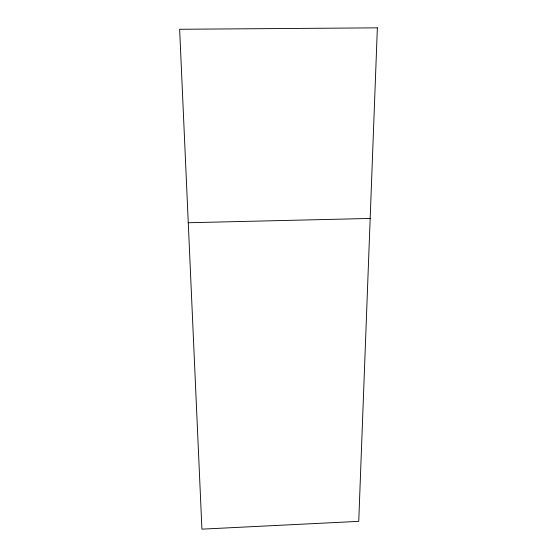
<?xml version="1.0" encoding="UTF-8"?>
<svg xmlns="http://www.w3.org/2000/svg" width="557" height="557" viewBox="0 0 557 557"><rect width="100%" height="100%" fill="white"/><g stroke="black" fill="none" stroke-linecap="round" stroke-linejoin="round"><path stroke-width="0.84" d="M188.259 222.744L370.175 218.448M377.361 27.85L358.743 521.359L201.919 529.15L179.639 29.277L377.361 27.85"/></g></svg>
